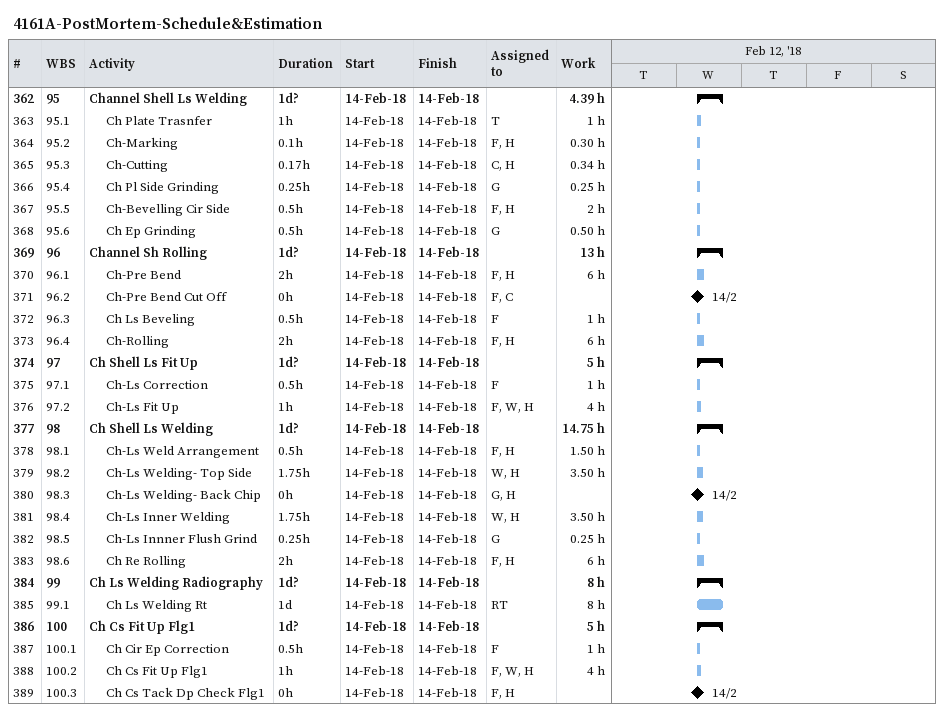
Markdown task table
4161A-PostMortem-Schedule&Estimation

| ID | WBS | Task | Duration | Start | Finish | Resources | Work (h) |
|---|---|---|---|---|---|---|---|
| 362 | 95 | **Channel Shell Ls Welding** | 1d? | 2018-02-14 | 2018-02-14 |  | 4.39 |
| 363 | 95.1 | Ch Plate Trasnfer | 1h | 2018-02-14 | 2018-02-14 | T | 1 |
| 364 | 95.2 | Ch-Marking | 0.1h | 2018-02-14 | 2018-02-14 | F, H | 0.30 |
| 365 | 95.3 | Ch-Cutting | 0.17h | 2018-02-14 | 2018-02-14 | C, H | 0.34 |
| 366 | 95.4 | Ch Pl Side Grinding | 0.25h | 2018-02-14 | 2018-02-14 | G | 0.25 |
| 367 | 95.5 | Ch-Bevelling Cir Side | 0.5h | 2018-02-14 | 2018-02-14 | F, H | 2 |
| 368 | 95.6 | Ch Ep Grinding | 0.5h | 2018-02-14 | 2018-02-14 | G | 0.50 |
| 369 | 96 | **Channel Sh Rolling** | 1d? | 2018-02-14 | 2018-02-14 |  | 13 |
| 370 | 96.1 | Ch-Pre Bend | 2h | 2018-02-14 | 2018-02-14 | F, H | 6 |
| 371 | 96.2 | Ch-Pre Bend Cut Off | 0h | 2018-02-14 | 2018-02-14 | F, C |  |
| 372 | 96.3 | Ch Ls Beveling | 0.5h | 2018-02-14 | 2018-02-14 | F | 1 |
| 373 | 96.4 | Ch-Rolling | 2h | 2018-02-14 | 2018-02-14 | F, H | 6 |
| 374 | 97 | **Ch Shell Ls Fit Up** | 1d? | 2018-02-14 | 2018-02-14 |  | 5 |
| 375 | 97.1 | Ch-Ls Correction | 0.5h | 2018-02-14 | 2018-02-14 | F | 1 |
| 376 | 97.2 | Ch-Ls Fit Up | 1h | 2018-02-14 | 2018-02-14 | F, W, H | 4 |
| 377 | 98 | **Ch Shell Ls Welding** | 1d? | 2018-02-14 | 2018-02-14 |  | 14.75 |
| 378 | 98.1 | Ch-Ls Weld Arrangement | 0.5h | 2018-02-14 | 2018-02-14 | F, H | 1.50 |
| 379 | 98.2 | Ch-Ls Welding- Top Side | 1.75h | 2018-02-14 | 2018-02-14 | W, H | 3.50 |
| 380 | 98.3 | Ch-Ls Welding- Back Chip | 0h | 2018-02-14 | 2018-02-14 | G, H |  |
| 381 | 98.4 | Ch-Ls Inner Welding | 1.75h | 2018-02-14 | 2018-02-14 | W, H | 3.50 |
| 382 | 98.5 | Ch-Ls Innner Flush Grind | 0.25h | 2018-02-14 | 2018-02-14 | G | 0.25 |
| 383 | 98.6 | Ch Re Rolling | 2h | 2018-02-14 | 2018-02-14 | F, H | 6 |
| 384 | 99 | **Ch Ls Welding Radiography** | 1d? | 2018-02-14 | 2018-02-14 |  | 8 |
| 385 | 99.1 | Ch Ls Welding Rt | 1d | 2018-02-14 | 2018-02-14 | RT | 8 |
| 386 | 100 | **Ch Cs Fit Up Flg1** | 1d? | 2018-02-14 | 2018-02-14 |  | 5 |
| 387 | 100.1 | Ch Cir Ep Correction | 0.5h | 2018-02-14 | 2018-02-14 | F | 1 |
| 388 | 100.2 | Ch Cs Fit Up Flg1 | 1h | 2018-02-14 | 2018-02-14 | F, W, H | 4 |
| 389 | 100.3 | Ch Cs Tack Dp Check Flg1 | 0h | 2018-02-14 | 2018-02-14 | F, H |  |
